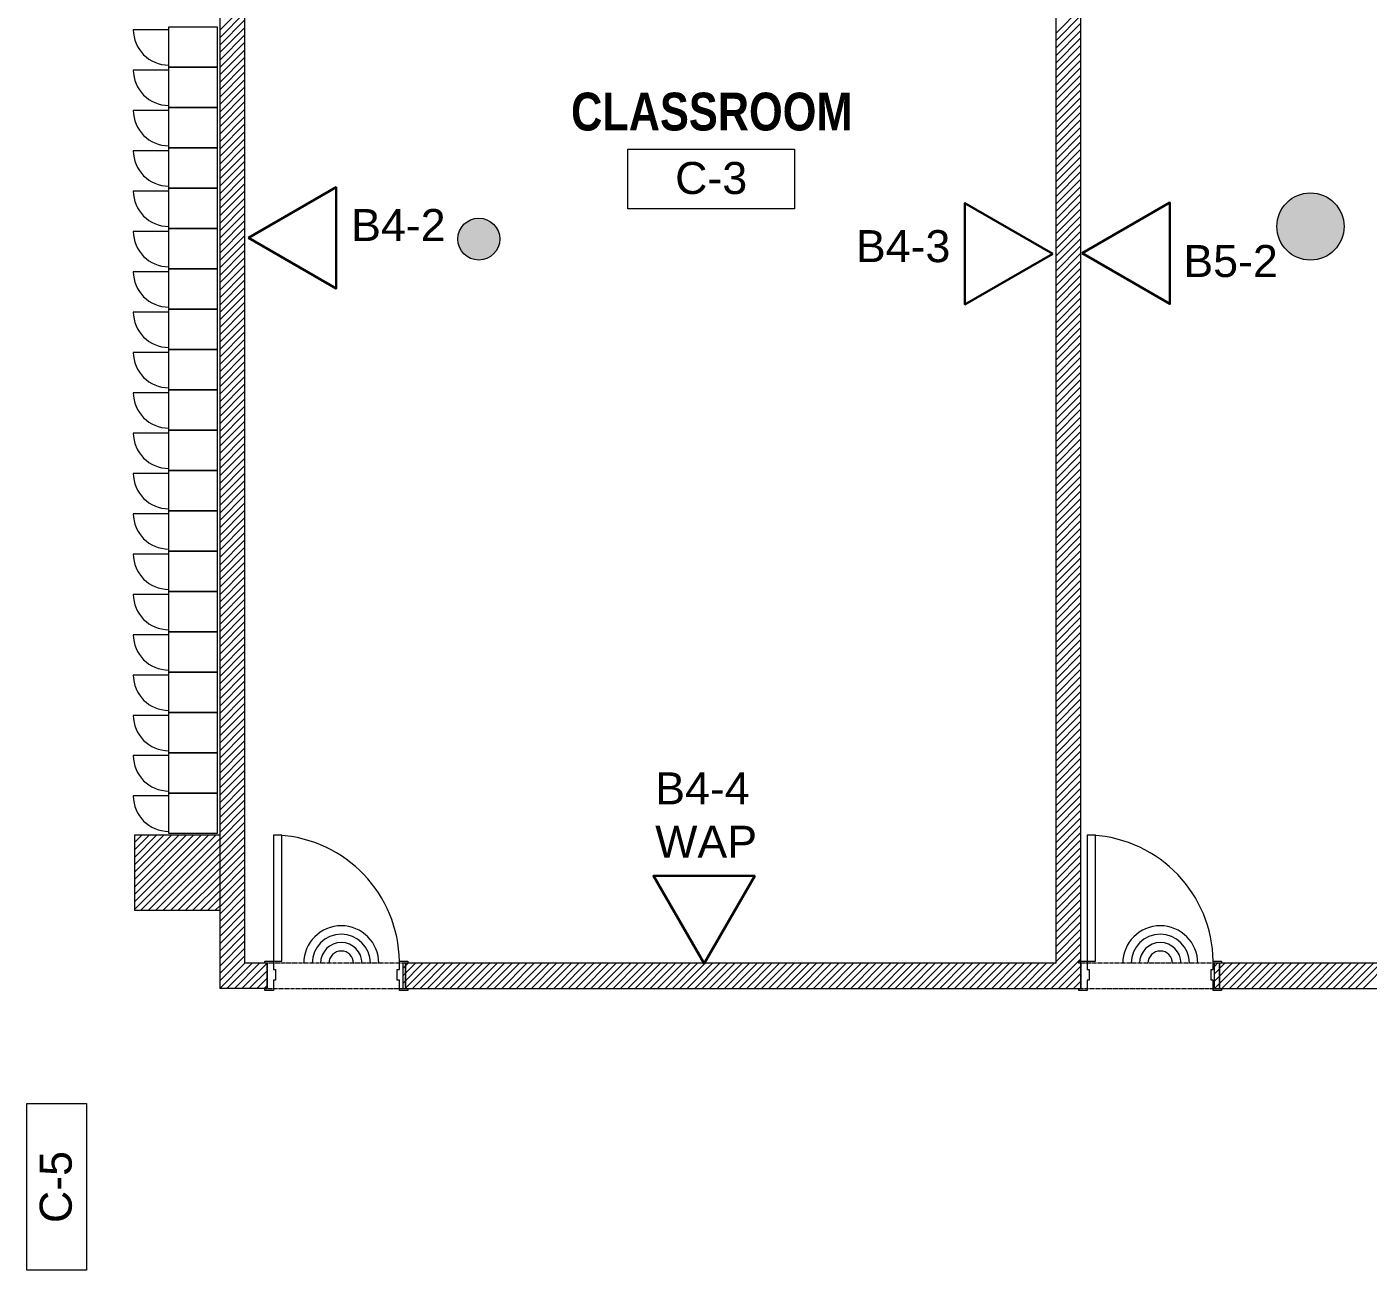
# Model space of a CAD drawing. Header units: inches. Extents: x 891 to 14187, y -1169 to 3232.
# Drawn here: x 2086.7 to 2406, y 2203.3 to 2499.2 of the extents above; entities that cross this region are included whole.
import ezdxf

# ---------------------------------------------------------------- set-up
doc = ezdxf.new("R2010")
doc.units = ezdxf.units.IN
doc.header["$MEASUREMENT"] = 0
doc.linetypes.add('IMPORT-IMPORT-HIDDEN2', pattern=[0.1875, 0.125, -0.0625])
doc.layers.add('_DROPS_IDFS', color=7, linetype='Continuous')
for name, color, linetype, lineweight in [('_OPTEC_LAYER', 1, 'Continuous', 30), ('A-ANNO-RM TAG', 7, 'Continuous', 9), ('A-DOOR', 7, 'Continuous', 9), ('A-DOOR-HEAD', 7, 'IMPORT-IMPORT-HIDDEN2', 9), ('A-Furniture', 7, 'Continuous', 9), ('A-Hatch', 7, 'Continuous', 9), ('A-HATCH-1HR', 7, 'Continuous', 9), ('A-WALL-INT NEW', 7, 'Continuous', 9), ('EX-EXT-CORE', 7, 'Continuous', 9), ('SPEAKER', 10, 'Continuous', 20)]:
    doc.layers.add(name, color=color, linetype=linetype, lineweight=lineweight)
doc.styles.add('Arial', font='arial.ttf', dxfattribs={"height": 7.623})
doc.styles.add('Arial Narrow_B', font='ARIALNB.TTF', dxfattribs={"height": 9})

# ---------------------------------------------------------------- blocks, each defined once
blk = doc.blocks.new('_DATA')
at = {"layer": '_DROPS_IDFS', "color": 1, "lineweight": 30}
blk.add_lwpolyline([(24.61, 42.64), (12.55, 21.75), (36.67, 21.75)], close=True, dxfattribs=at)

msp = doc.modelspace()

# ---------------------------------------------------------------- hatches: boundary and pattern name
at = {"layer": 'A-Hatch'}
for points in [[(2393.25, 2443.75), (2395.12, 2444.21), (2396.83, 2445.1), (2398.27, 2446.38), (2399.37, 2447.97), (2400.05, 2449.77), (2400.28, 2451.69), (2400.05, 2453.6), (2399.37, 2455.41), (2398.27, 2456.99), (2396.83, 2458.27), (2395.12, 2459.17), (2393.25, 2459.63), (2391.32, 2459.63), (2389.45, 2459.17), (2387.74, 2458.27), (2386.3, 2456.99), (2385.2, 2455.41), (2384.52, 2453.6), (2384.28, 2451.69), (2384.52, 2449.77), (2385.2, 2447.97), (2386.3, 2446.38), (2387.74, 2445.1), (2389.45, 2444.21), (2391.32, 2443.75)], [(2194.28, 2443.69), (2195.58, 2443.86), (2196.78, 2444.36), (2197.82, 2445.15), (2198.61, 2446.19), (2199.11, 2447.39), (2199.28, 2448.69), (2199.11, 2449.98), (2198.61, 2451.19), (2197.82, 2452.22), (2196.78, 2453.02), (2195.58, 2453.52), (2194.28, 2453.69), (2192.99, 2453.52), (2191.78, 2453.02), (2190.75, 2452.22), (2189.95, 2451.19), (2189.45, 2449.98), (2189.28, 2448.69), (2189.45, 2447.39), (2189.95, 2446.19), (2190.75, 2445.15), (2191.78, 2444.36), (2192.99, 2443.86)]]:
    msp.add_hatch(color=9, dxfattribs=at).paths.add_polyline_path(points)

# ---------------------------------------------------------------- linework, layer by layer
at = {"layer": 'A-ANNO-RM TAG', "color": 8, "flags": 128}
for points in [[(2229.8, 2470.11), (2269.48, 2470.11), (2269.48, 2455.89), (2229.8, 2455.89)], [(2086.68, 2203.26), (2086.68, 2242.94), (2100.9, 2242.94), (2100.9, 2203.26)]]:
    msp.add_lwpolyline(points, close=True, dxfattribs=at)
at = {"layer": 'A-DOOR', "color": 8, "flags": 128}
for points in [[(2147.37, 2276.8), (2147.37, 2306.8), (2145.37, 2306.8), (2145.37, 2276.8)], [(2341.13, 2276.8), (2341.13, 2306.8), (2339.13, 2306.8), (2339.13, 2276.8)], [(2143.87, 2270.3), (2143.87, 2276.3), (2143.37, 2276.3), (2143.37, 2276.8), (2145.37, 2276.8), (2145.37, 2274.8), (2145.88, 2274.8), (2145.88, 2272.3), (2145.37, 2272.3), (2145.37, 2269.8), (2143.37, 2269.8), (2143.37, 2270.3)], [(2177.37, 2276.8), (2177.37, 2276.3), (2176.87, 2276.3), (2176.87, 2270.3), (2177.37, 2270.3), (2177.37, 2269.8), (2175.37, 2269.8), (2175.37, 2272.3), (2174.86, 2272.3), (2174.86, 2274.8), (2175.37, 2274.8), (2175.37, 2276.8)], [(2337.63, 2270.3), (2337.63, 2276.3), (2337.13, 2276.3), (2337.13, 2276.8), (2339.13, 2276.8), (2339.13, 2274.8), (2339.64, 2274.8), (2339.64, 2272.3), (2339.13, 2272.3), (2339.13, 2269.8), (2337.13, 2269.8), (2337.13, 2270.3)], [(2371.13, 2276.8), (2371.13, 2276.3), (2370.63, 2276.3), (2370.63, 2270.3), (2371.13, 2270.3), (2371.13, 2269.8), (2369.13, 2269.8), (2369.13, 2272.3), (2368.62, 2272.3), (2368.62, 2274.8), (2369.13, 2274.8), (2369.13, 2276.8)]]:
    msp.add_lwpolyline(points, close=True, dxfattribs=at)
at = {"layer": 'A-DOOR', "color": 55, "lineweight": 13, "flags": 128}
for points in [[(2147.37, 2276.8), (2147.37, 2306.8), (2145.37, 2306.8), (2145.37, 2276.8)], [(2341.13, 2276.8), (2341.13, 2306.8), (2339.13, 2306.8), (2339.13, 2276.8)]]:
    msp.add_lwpolyline(points, close=True, dxfattribs=at)
at = {"layer": 'A-DOOR', "color": 8}
for centre in [(2144.88, 2276.35), (2338.63, 2276.35)]:
    msp.add_arc(centre, 30.5, 0.8434, 86.559, dxfattribs=at)
at = {"layer": 'A-DOOR-HEAD', "color": 8, "flags": 128}
for points in [[(2176.87, 2276.3), (2143.87, 2276.3), (2143.87, 2270.3), (2176.87, 2270.3)], [(2370.63, 2276.3), (2337.63, 2276.3), (2337.63, 2270.3), (2370.63, 2270.3)]]:
    msp.add_lwpolyline(points, close=True, dxfattribs=at)
at = {"layer": 'A-Furniture', "color": 8}
for p, q in [((2120.45, 2498.53), (2112.03, 2498.53)), ((2120.45, 2488.93), (2112.03, 2488.93)), ((2120.45, 2479.33), (2112.03, 2479.33)), ((2120.45, 2469.73), (2112.03, 2469.73)), ((2120.45, 2460.13), (2112.03, 2460.13)), ((2120.45, 2450.53), (2112.03, 2450.53)), ((2120.45, 2440.93), (2112.03, 2440.93)), ((2120.45, 2431.33), (2112.03, 2431.33)), ((2120.45, 2421.73), (2112.03, 2421.73)), ((2120.45, 2412.13), (2112.03, 2412.13)), ((2120.45, 2402.53), (2112.03, 2402.53)), ((2120.45, 2392.93), (2112.03, 2392.93)), ((2120.45, 2383.33), (2112.03, 2383.33)), ((2120.45, 2373.73), (2112.03, 2373.73)), ((2120.45, 2364.13), (2112.03, 2364.13)), ((2120.45, 2354.53), (2112.03, 2354.53)), ((2120.45, 2344.93), (2112.03, 2344.93)), ((2120.45, 2335.33), (2112.03, 2335.33)), ((2120.45, 2325.73), (2112.03, 2325.73)), ((2120.45, 2316.13), (2112.03, 2316.13))]:
    msp.add_line(p, q, dxfattribs=at)
at = {"layer": 'A-Furniture', "color": 8, "flags": 128}
for points in [[(2131.97, 2499.21), (2131.97, 2489.61), (2120.45, 2489.61), (2120.45, 2499.21)], [(2131.97, 2489.61), (2131.97, 2480.01), (2120.45, 2480.01), (2120.45, 2489.61)], [(2131.97, 2480.01), (2131.97, 2470.41), (2120.45, 2470.41), (2120.45, 2480.01)], [(2131.97, 2470.41), (2131.97, 2460.81), (2120.45, 2460.81), (2120.45, 2470.41)], [(2131.97, 2460.81), (2131.97, 2451.21), (2120.45, 2451.21), (2120.45, 2460.81)], [(2131.97, 2451.21), (2131.97, 2441.61), (2120.45, 2441.61), (2120.45, 2451.21)], [(2131.97, 2441.61), (2131.97, 2432.01), (2120.45, 2432.01), (2120.45, 2441.61)], [(2131.97, 2432.01), (2131.97, 2422.41), (2120.45, 2422.41), (2120.45, 2432.01)], [(2131.97, 2422.41), (2131.97, 2412.81), (2120.45, 2412.81), (2120.45, 2422.41)], [(2131.97, 2412.81), (2131.97, 2403.21), (2120.45, 2403.21), (2120.45, 2412.81)], [(2131.97, 2403.21), (2131.97, 2393.61), (2120.45, 2393.61), (2120.45, 2403.21)], [(2131.97, 2393.61), (2131.97, 2384.01), (2120.45, 2384.01), (2120.45, 2393.61)], [(2131.97, 2384.01), (2131.97, 2374.41), (2120.45, 2374.41), (2120.45, 2384.01)], [(2131.97, 2374.41), (2131.97, 2364.81), (2120.45, 2364.81), (2120.45, 2374.41)], [(2131.97, 2364.81), (2131.97, 2355.21), (2120.45, 2355.21), (2120.45, 2364.81)], [(2131.97, 2355.21), (2131.97, 2345.61), (2120.45, 2345.61), (2120.45, 2355.21)], [(2131.97, 2345.61), (2131.97, 2336.01), (2120.45, 2336.01), (2120.45, 2345.61)], [(2131.97, 2336.01), (2131.97, 2326.41), (2120.45, 2326.41), (2120.45, 2336.01)], [(2131.97, 2326.41), (2131.97, 2316.81), (2120.45, 2316.81), (2120.45, 2326.41)], [(2131.97, 2316.81), (2131.97, 2307.21), (2120.45, 2307.21), (2120.45, 2316.81)]]:
    msp.add_lwpolyline(points, close=True, dxfattribs=at)
at = {"layer": 'A-Furniture', "color": 8}
for centre in [(2120.45, 2498.53), (2120.45, 2488.93), (2120.45, 2479.33), (2120.45, 2469.73), (2120.45, 2460.13), (2120.45, 2450.53), (2120.45, 2440.93), (2120.45, 2431.33), (2120.45, 2421.73), (2120.45, 2412.13), (2120.45, 2402.53), (2120.45, 2392.93), (2120.45, 2383.33), (2120.45, 2373.73), (2120.45, 2364.13), (2120.45, 2354.53), (2120.45, 2344.93), (2120.45, 2335.33), (2120.45, 2325.73), (2120.45, 2316.13)]:
    msp.add_arc(centre, 8.42, 180, 270, dxfattribs=at)
at = {"layer": 'A-HATCH-1HR', "color": 8}
for p, q in [((2132.6, 2498.38), (2138.6, 2504.38)), ((2132.6, 2496.61), (2138.6, 2502.61)), ((2132.6, 2494.84), (2138.6, 2500.84)), ((2331.63, 2497.65), (2337.63, 2503.65)), ((2331.63, 2495.88), (2337.63, 2501.88)), ((2132.6, 2493.08), (2138.6, 2499.08)), ((2132.6, 2491.31), (2138.6, 2497.31)), ((2331.63, 2494.11), (2337.63, 2500.11)), ((2331.63, 2492.34), (2337.63, 2498.34)), ((2132.6, 2489.54), (2138.6, 2495.54)), ((2331.63, 2490.58), (2337.63, 2496.58)), ((2331.63, 2488.81), (2337.63, 2494.81)), ((2132.6, 2487.77), (2138.6, 2493.77)), ((2132.6, 2486), (2138.6, 2492)), ((2331.63, 2487.04), (2337.63, 2493.04)), ((2331.63, 2485.27), (2337.63, 2491.27)), ((2132.6, 2484.24), (2138.6, 2490.24)), ((2132.6, 2482.47), (2138.6, 2488.47)), ((2331.63, 2483.5), (2337.63, 2489.5)), ((2331.63, 2481.74), (2337.63, 2487.74)), ((2132.6, 2480.7), (2138.6, 2486.7)), ((2132.6, 2478.93), (2138.6, 2484.93)), ((2331.63, 2479.97), (2337.63, 2485.97)), ((2132.6, 2477.17), (2138.6, 2483.17)), ((2132.6, 2475.4), (2138.6, 2481.4)), ((2331.63, 2478.2), (2337.63, 2484.2)), ((2331.63, 2476.43), (2337.63, 2482.43)), ((2132.6, 2473.63), (2138.6, 2479.63)), ((2331.63, 2474.67), (2337.63, 2480.67)), ((2331.63, 2472.9), (2337.63, 2478.9)), ((2132.6, 2471.86), (2138.6, 2477.86)), ((2132.6, 2470.09), (2138.6, 2476.09)), ((2331.63, 2471.13), (2337.63, 2477.13)), ((2331.63, 2469.36), (2337.63, 2475.36)), ((2132.6, 2468.33), (2138.6, 2474.33)), ((2132.6, 2466.56), (2138.6, 2472.56)), ((2331.63, 2467.59), (2337.63, 2473.59)), ((2331.63, 2465.83), (2337.63, 2471.83)), ((2132.6, 2464.79), (2138.6, 2470.79)), ((2132.6, 2463.02), (2138.6, 2469.02)), ((2331.63, 2464.06), (2337.63, 2470.06)), ((2132.6, 2461.26), (2138.6, 2467.26)), ((2132.6, 2459.49), (2138.6, 2465.49)), ((2331.63, 2462.29), (2337.63, 2468.29)), ((2331.63, 2460.52), (2337.63, 2466.52)), ((2132.6, 2457.72), (2138.6, 2463.72)), ((2331.63, 2458.76), (2337.63, 2464.76)), ((2331.63, 2456.99), (2337.63, 2462.99)), ((2132.6, 2455.95), (2138.6, 2461.95)), ((2132.6, 2454.19), (2138.6, 2460.19)), ((2331.63, 2455.22), (2337.63, 2461.22)), ((2331.63, 2453.45), (2337.63, 2459.45)), ((2132.6, 2452.42), (2138.6, 2458.42)), ((2132.6, 2450.65), (2138.6, 2456.65)), ((2331.63, 2451.68), (2337.63, 2457.68)), ((2331.63, 2449.92), (2337.63, 2455.92)), ((2132.6, 2448.88), (2138.6, 2454.88)), ((2132.6, 2447.11), (2138.6, 2453.11)), ((2331.63, 2448.15), (2337.63, 2454.15)), ((2132.6, 2445.35), (2138.6, 2451.35)), ((2132.6, 2443.58), (2138.6, 2449.58)), ((2331.63, 2446.38), (2337.63, 2452.38)), ((2331.63, 2444.61), (2337.63, 2450.61)), ((2132.6, 2441.81), (2138.6, 2447.81)), ((2331.63, 2442.85), (2337.63, 2448.85)), ((2331.63, 2441.08), (2337.63, 2447.08)), ((2132.6, 2440.04), (2138.6, 2446.04)), ((2132.6, 2438.28), (2138.6, 2444.28)), ((2331.63, 2439.31), (2337.63, 2445.31)), ((2331.63, 2437.54), (2337.63, 2443.54)), ((2132.6, 2436.51), (2138.6, 2442.51)), ((2132.6, 2434.74), (2138.6, 2440.74)), ((2331.63, 2435.77), (2337.63, 2441.77)), ((2331.63, 2434.01), (2337.63, 2440.01)), ((2132.6, 2432.97), (2138.6, 2438.97)), ((2132.6, 2431.2), (2138.6, 2437.2)), ((2331.63, 2432.24), (2337.63, 2438.24)), ((2132.6, 2429.44), (2138.6, 2435.44)), ((2132.6, 2427.67), (2138.6, 2433.67)), ((2331.63, 2430.47), (2337.63, 2436.47)), ((2331.63, 2428.7), (2337.63, 2434.7)), ((2132.6, 2425.9), (2138.6, 2431.9)), ((2331.63, 2426.94), (2337.63, 2432.94)), ((2331.63, 2425.17), (2337.63, 2431.17)), ((2132.6, 2424.13), (2138.6, 2430.13)), ((2132.6, 2422.37), (2138.6, 2428.37)), ((2331.63, 2423.4), (2337.63, 2429.4)), ((2331.63, 2421.63), (2337.63, 2427.63)), ((2132.6, 2420.6), (2138.6, 2426.6)), ((2132.6, 2418.83), (2138.6, 2424.83)), ((2331.63, 2419.86), (2337.63, 2425.86)), ((2331.63, 2418.1), (2337.63, 2424.1)), ((2132.6, 2417.06), (2138.6, 2423.06)), ((2132.6, 2415.29), (2138.6, 2421.29)), ((2331.63, 2416.33), (2337.63, 2422.33)), ((2132.6, 2413.53), (2138.6, 2419.53)), ((2132.6, 2411.76), (2138.6, 2417.76)), ((2331.63, 2414.56), (2337.63, 2420.56)), ((2331.63, 2412.79), (2337.63, 2418.79)), ((2132.6, 2409.99), (2138.6, 2415.99)), ((2331.63, 2411.03), (2337.63, 2417.03)), ((2331.63, 2409.26), (2337.63, 2415.26)), ((2132.6, 2408.22), (2138.6, 2414.22)), ((2132.6, 2406.46), (2138.6, 2412.46)), ((2331.63, 2407.49), (2337.63, 2413.49)), ((2331.63, 2405.72), (2337.63, 2411.72)), ((2132.6, 2404.69), (2138.6, 2410.69)), ((2132.6, 2402.92), (2138.6, 2408.92)), ((2331.63, 2403.95), (2337.63, 2409.95)), ((2331.63, 2402.19), (2337.63, 2408.19)), ((2132.6, 2401.15), (2138.6, 2407.15)), ((2132.6, 2399.38), (2138.6, 2405.38)), ((2331.63, 2400.42), (2337.63, 2406.42)), ((2132.6, 2397.62), (2138.6, 2403.62)), ((2132.6, 2395.85), (2138.6, 2401.85)), ((2331.63, 2398.65), (2337.63, 2404.65)), ((2331.63, 2396.88), (2337.63, 2402.88)), ((2132.6, 2394.08), (2138.6, 2400.08)), ((2132.6, 2392.31), (2138.6, 2398.31)), ((2331.63, 2395.12), (2337.63, 2401.12)), ((2331.63, 2393.35), (2337.63, 2399.35)), ((2132.6, 2390.55), (2138.6, 2396.55)), ((2331.63, 2391.58), (2337.63, 2397.58)), ((2331.63, 2389.81), (2337.63, 2395.81)), ((2132.6, 2388.78), (2138.6, 2394.78)), ((2132.6, 2387.01), (2138.6, 2393.01)), ((2331.63, 2388.04), (2337.63, 2394.04)), ((2331.63, 2386.28), (2337.63, 2392.28)), ((2132.6, 2385.24), (2138.6, 2391.24)), ((2132.6, 2383.47), (2138.6, 2389.47)), ((2331.63, 2384.51), (2337.63, 2390.51)), ((2331.63, 2382.74), (2337.63, 2388.74)), ((2132.6, 2381.71), (2138.6, 2387.71)), ((2132.6, 2379.94), (2138.6, 2385.94)), ((2331.63, 2380.97), (2337.63, 2386.97)), ((2132.6, 2378.17), (2138.6, 2384.17)), ((2132.6, 2376.4), (2138.6, 2382.4)), ((2331.63, 2379.21), (2337.63, 2385.21)), ((2331.63, 2377.44), (2337.63, 2383.44)), ((2132.6, 2374.64), (2138.6, 2380.64)), ((2331.63, 2375.67), (2337.63, 2381.67)), ((2331.63, 2373.9), (2337.63, 2379.9)), ((2132.6, 2372.87), (2138.6, 2378.87)), ((2132.6, 2371.1), (2138.6, 2377.1)), ((2331.63, 2372.13), (2337.63, 2378.13)), ((2331.63, 2370.37), (2337.63, 2376.37)), ((2132.6, 2369.33), (2138.6, 2375.33)), ((2132.6, 2367.56), (2138.6, 2373.56)), ((2331.63, 2368.6), (2337.63, 2374.6)), ((2331.63, 2366.83), (2337.63, 2372.83)), ((2132.6, 2365.8), (2138.6, 2371.8)), ((2132.6, 2364.03), (2138.6, 2370.03)), ((2331.63, 2365.06), (2337.63, 2371.06)), ((2132.6, 2362.26), (2138.6, 2368.26)), ((2132.6, 2360.49), (2138.6, 2366.49)), ((2331.63, 2363.3), (2337.63, 2369.3)), ((2331.63, 2361.53), (2337.63, 2367.53)), ((2132.6, 2358.73), (2138.6, 2364.73)), ((2331.63, 2359.76), (2337.63, 2365.76)), ((2331.63, 2357.99), (2337.63, 2363.99)), ((2132.6, 2356.96), (2138.6, 2362.96)), ((2132.6, 2355.19), (2138.6, 2361.19)), ((2331.63, 2356.22), (2337.63, 2362.22)), ((2331.63, 2354.46), (2337.63, 2360.46)), ((2132.6, 2353.42), (2138.6, 2359.42)), ((2132.6, 2351.65), (2138.6, 2357.65)), ((2331.63, 2352.69), (2337.63, 2358.69)), ((2331.63, 2350.92), (2337.63, 2356.92)), ((2132.6, 2349.89), (2138.6, 2355.89)), ((2132.6, 2348.12), (2138.6, 2354.12)), ((2331.63, 2349.15), (2337.63, 2355.15)), ((2132.6, 2346.35), (2138.6, 2352.35)), ((2132.6, 2344.58), (2138.6, 2350.58)), ((2331.63, 2347.39), (2337.63, 2353.39)), ((2331.63, 2345.62), (2337.63, 2351.62)), ((2132.6, 2342.82), (2138.6, 2348.82)), ((2331.63, 2343.85), (2337.63, 2349.85)), ((2331.63, 2342.08), (2337.63, 2348.08)), ((2132.6, 2341.05), (2138.6, 2347.05)), ((2132.6, 2339.28), (2138.6, 2345.28)), ((2331.63, 2340.31), (2337.63, 2346.31)), ((2331.63, 2338.55), (2337.63, 2344.55)), ((2132.6, 2337.51), (2138.6, 2343.51)), ((2132.6, 2335.74), (2138.6, 2341.74)), ((2331.63, 2336.78), (2337.63, 2342.78)), ((2331.63, 2335.01), (2337.63, 2341.01)), ((2132.6, 2333.98), (2138.6, 2339.98)), ((2132.6, 2332.21), (2138.6, 2338.21)), ((2331.63, 2333.24), (2337.63, 2339.24)), ((2132.6, 2330.44), (2138.6, 2336.44)), ((2132.6, 2328.67), (2138.6, 2334.67)), ((2331.63, 2331.48), (2337.63, 2337.48)), ((2331.63, 2329.71), (2337.63, 2335.71)), ((2132.6, 2326.91), (2138.6, 2332.91)), ((2331.63, 2327.94), (2337.63, 2333.94)), ((2331.63, 2326.17), (2337.63, 2332.17)), ((2132.6, 2325.14), (2138.6, 2331.14)), ((2132.6, 2323.37), (2138.6, 2329.37)), ((2331.63, 2324.4), (2337.63, 2330.4)), ((2331.63, 2322.64), (2337.63, 2328.64)), ((2132.6, 2321.6), (2138.6, 2327.6)), ((2132.6, 2319.83), (2138.6, 2325.83)), ((2331.63, 2320.87), (2337.63, 2326.87)), ((2331.63, 2319.1), (2337.63, 2325.1)), ((2132.6, 2318.07), (2138.6, 2324.07)), ((2132.6, 2316.3), (2138.6, 2322.3)), ((2331.63, 2317.33), (2337.63, 2323.33)), ((2132.6, 2314.53), (2138.6, 2320.53)), ((2132.6, 2312.76), (2138.6, 2318.76)), ((2331.63, 2315.57), (2337.63, 2321.57)), ((2331.63, 2313.8), (2337.63, 2319.8)), ((2132.6, 2311), (2138.6, 2317)), ((2331.63, 2312.03), (2337.63, 2318.03)), ((2331.63, 2310.26), (2337.63, 2316.26)), ((2132.6, 2309.23), (2138.6, 2315.23)), ((2132.6, 2307.46), (2138.6, 2313.46)), ((2331.63, 2308.5), (2337.63, 2314.5)), ((2331.63, 2306.73), (2337.63, 2312.73)), ((2132.6, 2305.69), (2138.6, 2311.69)), ((2132.6, 2303.92), (2138.6, 2309.92)), ((2331.63, 2304.96), (2337.63, 2310.96)), ((2331.63, 2303.19), (2337.63, 2309.19)), ((2112.37, 2305.14), (2114.1, 2306.86)), ((2112.37, 2303.37), (2115.86, 2306.86)), ((2112.37, 2301.6), (2117.63, 2306.86)), ((2112.37, 2299.83), (2119.4, 2306.86)), ((2112.37, 2298.07), (2121.17, 2306.86)), ((2112.37, 2296.3), (2122.94, 2306.86)), ((2112.37, 2294.53), (2124.7, 2306.86)), ((2112.37, 2292.76), (2126.47, 2306.86)), ((2112.37, 2290.99), (2128.24, 2306.86)), ((2112.37, 2289.23), (2130.01, 2306.86)), ((2113.77, 2288.86), (2131.77, 2306.86)), ((2115.54, 2288.86), (2132.6, 2305.92)), ((2132.6, 2302.16), (2138.6, 2308.16)), ((2132.6, 2300.39), (2138.6, 2306.39)), ((2331.63, 2301.42), (2337.63, 2307.42)), ((2117.31, 2288.86), (2132.6, 2304.15)), ((2132.6, 2298.62), (2138.6, 2304.62)), ((2132.6, 2296.85), (2138.6, 2302.85)), ((2331.63, 2299.66), (2337.63, 2305.66)), ((2331.63, 2297.89), (2337.63, 2303.89)), ((2119.08, 2288.86), (2132.6, 2302.38)), ((2120.85, 2288.86), (2132.6, 2300.61)), ((2132.6, 2295.09), (2138.6, 2301.09)), ((2132.6, 2293.32), (2138.6, 2299.32)), ((2331.63, 2296.12), (2337.63, 2302.12)), ((2331.63, 2294.35), (2337.63, 2300.35)), ((2122.61, 2288.86), (2132.6, 2298.85)), ((2124.38, 2288.86), (2132.6, 2297.08)), ((2132.6, 2291.55), (2138.6, 2297.55)), ((2331.63, 2292.59), (2337.63, 2298.59)), ((2331.63, 2290.82), (2337.63, 2296.82)), ((2126.15, 2288.86), (2132.6, 2295.31)), ((2127.92, 2288.86), (2132.6, 2293.54)), ((2132.6, 2289.78), (2138.6, 2295.78)), ((2132.6, 2288.01), (2138.6, 2294.01)), ((2331.63, 2289.05), (2337.63, 2295.05)), ((2331.63, 2287.28), (2337.63, 2293.28)), ((2129.68, 2288.86), (2132.6, 2291.78)), ((2131.45, 2288.86), (2132.6, 2290.01)), ((2132.6, 2286.25), (2138.6, 2292.25)), ((2132.6, 2284.48), (2138.6, 2290.48)), ((2331.63, 2285.51), (2337.63, 2291.51)), ((2331.63, 2283.75), (2337.63, 2289.75)), ((2132.6, 2282.71), (2138.6, 2288.71)), ((2132.6, 2280.94), (2138.6, 2286.94)), ((2331.63, 2281.98), (2337.63, 2287.98)), ((2132.6, 2279.18), (2138.6, 2285.18)), ((2132.6, 2277.41), (2138.6, 2283.41)), ((2331.63, 2280.21), (2337.63, 2286.21)), ((2331.63, 2278.44), (2337.63, 2284.44)), ((2132.6, 2275.64), (2138.6, 2281.64)), ((2327.01, 2270.3), (2337.63, 2280.91)), ((2331.63, 2276.68), (2337.63, 2282.68)), ((2132.6, 2273.87), (2138.6, 2279.87)), ((2132.6, 2272.11), (2138.6, 2278.11)), ((2328.78, 2270.3), (2337.63, 2279.14)), ((2330.55, 2270.3), (2337.63, 2277.37)), ((2132.6, 2270.34), (2138.6, 2276.34)), ((2134.33, 2270.3), (2140.33, 2276.3)), ((2136.09, 2270.3), (2142.09, 2276.3)), ((2137.86, 2270.3), (2143.86, 2276.3)), ((2139.63, 2270.3), (2143.87, 2274.54)), ((2176.22, 2275.06), (2177.45, 2276.3)), ((2176.22, 2273.29), (2179.22, 2276.3)), ((2176.22, 2271.53), (2180.99, 2276.3)), ((2176.75, 2270.3), (2182.75, 2276.3)), ((2178.52, 2270.3), (2184.52, 2276.3)), ((2180.29, 2270.3), (2186.29, 2276.3)), ((2182.06, 2270.3), (2188.06, 2276.3)), ((2183.82, 2270.3), (2189.82, 2276.3)), ((2185.59, 2270.3), (2191.59, 2276.3)), ((2187.36, 2270.3), (2193.36, 2276.3)), ((2189.13, 2270.3), (2195.13, 2276.3)), ((2190.9, 2270.3), (2196.9, 2276.3)), ((2192.66, 2270.3), (2198.66, 2276.3)), ((2194.43, 2270.3), (2200.43, 2276.3)), ((2196.2, 2270.3), (2202.2, 2276.3)), ((2197.97, 2270.3), (2203.97, 2276.3)), ((2199.73, 2270.3), (2205.73, 2276.3)), ((2201.5, 2270.3), (2207.5, 2276.3)), ((2203.27, 2270.3), (2209.27, 2276.3)), ((2205.04, 2270.3), (2211.04, 2276.3)), ((2206.81, 2270.3), (2212.81, 2276.3)), ((2208.57, 2270.3), (2214.57, 2276.3)), ((2210.34, 2270.3), (2216.34, 2276.3)), ((2212.11, 2270.3), (2218.11, 2276.3)), ((2213.88, 2270.3), (2219.88, 2276.3)), ((2215.64, 2270.3), (2221.64, 2276.3)), ((2217.41, 2270.3), (2223.41, 2276.3)), ((2219.18, 2270.3), (2225.18, 2276.3)), ((2220.95, 2270.3), (2226.95, 2276.3)), ((2222.72, 2270.3), (2228.72, 2276.3)), ((2224.48, 2270.3), (2230.48, 2276.3)), ((2226.25, 2270.3), (2232.25, 2276.3)), ((2228.02, 2270.3), (2234.02, 2276.3)), ((2229.79, 2270.3), (2235.79, 2276.3)), ((2231.55, 2270.3), (2237.55, 2276.3)), ((2233.32, 2270.3), (2239.32, 2276.3)), ((2235.09, 2270.3), (2241.09, 2276.3)), ((2236.86, 2270.3), (2242.86, 2276.3)), ((2238.63, 2270.3), (2244.63, 2276.3)), ((2240.39, 2270.3), (2246.39, 2276.3)), ((2242.16, 2270.3), (2248.16, 2276.3)), ((2243.93, 2270.3), (2249.93, 2276.3)), ((2245.7, 2270.3), (2251.7, 2276.3)), ((2247.46, 2270.3), (2253.46, 2276.3)), ((2249.23, 2270.3), (2255.23, 2276.3)), ((2251, 2270.3), (2257, 2276.3)), ((2252.77, 2270.3), (2258.77, 2276.3)), ((2254.54, 2270.3), (2260.54, 2276.3)), ((2256.3, 2270.3), (2262.3, 2276.3)), ((2258.07, 2270.3), (2264.07, 2276.3)), ((2259.84, 2270.3), (2265.84, 2276.3)), ((2261.61, 2270.3), (2267.61, 2276.3)), ((2263.37, 2270.3), (2269.37, 2276.3)), ((2265.14, 2270.3), (2271.14, 2276.3)), ((2266.91, 2270.3), (2272.91, 2276.3)), ((2268.68, 2270.3), (2274.68, 2276.3)), ((2270.44, 2270.3), (2276.44, 2276.3)), ((2272.21, 2270.3), (2278.21, 2276.3)), ((2273.98, 2270.3), (2279.98, 2276.3)), ((2275.75, 2270.3), (2281.75, 2276.3)), ((2277.52, 2270.3), (2283.52, 2276.3)), ((2279.28, 2270.3), (2285.28, 2276.3)), ((2281.05, 2270.3), (2287.05, 2276.3)), ((2282.82, 2270.3), (2288.82, 2276.3)), ((2284.59, 2270.3), (2290.59, 2276.3)), ((2286.35, 2270.3), (2292.35, 2276.3)), ((2288.12, 2270.3), (2294.12, 2276.3)), ((2289.89, 2270.3), (2295.89, 2276.3)), ((2291.66, 2270.3), (2297.66, 2276.3)), ((2293.43, 2270.3), (2299.43, 2276.3)), ((2295.19, 2270.3), (2301.19, 2276.3)), ((2296.96, 2270.3), (2302.96, 2276.3)), ((2298.73, 2270.3), (2304.73, 2276.3)), ((2300.5, 2270.3), (2306.5, 2276.3)), ((2302.26, 2270.3), (2308.26, 2276.3)), ((2304.03, 2270.3), (2310.03, 2276.3)), ((2305.8, 2270.3), (2311.8, 2276.3)), ((2307.57, 2270.3), (2313.57, 2276.3)), ((2309.34, 2270.3), (2315.34, 2276.3)), ((2311.1, 2270.3), (2317.1, 2276.3)), ((2312.87, 2270.3), (2318.87, 2276.3)), ((2314.64, 2270.3), (2320.64, 2276.3)), ((2316.41, 2270.3), (2322.41, 2276.3)), ((2318.17, 2270.3), (2324.17, 2276.3)), ((2319.94, 2270.3), (2325.94, 2276.3)), ((2321.71, 2270.3), (2327.71, 2276.3)), ((2323.48, 2270.3), (2329.48, 2276.3)), ((2325.25, 2270.3), (2331.25, 2276.3)), ((2332.32, 2270.3), (2337.63, 2275.6)), ((2334.08, 2270.3), (2337.63, 2273.84)), ((2369.33, 2275.49), (2370.14, 2276.3)), ((2369.33, 2273.72), (2371.9, 2276.3)), ((2369.33, 2271.95), (2373.67, 2276.3)), ((2369.44, 2270.3), (2375.44, 2276.3)), ((2371.21, 2270.3), (2377.21, 2276.3)), ((2372.98, 2270.3), (2378.98, 2276.3)), ((2374.74, 2270.3), (2380.74, 2276.3)), ((2376.51, 2270.3), (2382.51, 2276.3)), ((2378.28, 2270.3), (2384.28, 2276.3)), ((2380.05, 2270.3), (2386.05, 2276.3)), ((2381.81, 2270.3), (2387.81, 2276.3)), ((2383.58, 2270.3), (2389.58, 2276.3)), ((2385.35, 2270.3), (2391.35, 2276.3)), ((2387.12, 2270.3), (2393.12, 2276.3)), ((2388.89, 2270.3), (2394.89, 2276.3)), ((2390.65, 2270.3), (2396.65, 2276.3)), ((2392.42, 2270.3), (2398.42, 2276.3)), ((2394.19, 2270.3), (2400.19, 2276.3)), ((2395.96, 2270.3), (2401.96, 2276.3)), ((2397.72, 2270.3), (2403.72, 2276.3)), ((2399.49, 2270.3), (2405.49, 2276.3)), ((2401.26, 2270.3), (2407.26, 2276.3)), ((2403.03, 2270.3), (2409.03, 2276.3)), ((2404.8, 2270.3), (2410.8, 2276.3)), ((2141.4, 2270.3), (2143.87, 2272.77)), ((2143.17, 2270.3), (2143.87, 2271)), ((2335.85, 2270.3), (2337.63, 2272.07)), ((2337.62, 2270.3), (2337.63, 2270.3))]:
    msp.add_line(p, q, dxfattribs=at)
at = {"layer": 'A-WALL-INT NEW', "color": 8}
for p, q in [((2132.6, 2633.56), (2132.6, 2270.3)), ((2138.6, 2276.3), (2138.6, 2633.56)), ((2331.63, 2633.56), (2331.63, 2276.3)), ((2337.63, 2270.3), (2337.63, 2633.56)), ((2112.37, 2288.86), (2112.37, 2306.86)), ((2112.37, 2306.86), (2132.6, 2306.86)), ((2132.6, 2306.86), (2132.6, 2288.86)), ((2132.6, 2288.86), (2112.37, 2288.86)), ((2143.87, 2276.3), (2138.6, 2276.3)), ((2143.87, 2270.3), (2143.87, 2276.3)), ((2331.63, 2276.3), (2176.22, 2276.3)), ((2176.22, 2276.3), (2176.22, 2270.3)), ((2689.62, 2276.3), (2369.33, 2276.3)), ((2369.33, 2276.3), (2369.33, 2270.3)), ((2176.22, 2270.3), (2337.63, 2270.3)), ((2369.33, 2270.3), (2689.62, 2270.3))]:
    msp.add_line(p, q, dxfattribs=at)
at = {"layer": 'A-WALL-INT NEW', "color": 135, "lineweight": 20}
msp.add_line((2143.87, 2270.3), (2132.6, 2270.3), dxfattribs=at)
at = {"layer": 'EX-EXT-CORE', "color": 8}
for centre, radius in [((2392.28, 2451.69), 8), ((2194.28, 2448.69), 5)]:
    msp.add_circle(centre, radius, dxfattribs=at)
at = {"layer": 'SPEAKER', "color": 3}
for centre, radius in [((2161.54, 2276.3), 8.94), ((2356.53, 2276.3), 8.94), ((2161.54, 2276.3), 6.94), ((2161.54, 2276.3), 4.94), ((2356.53, 2276.3), 6.94), ((2356.53, 2276.3), 4.94), ((2161.54, 2276.3), 2.93), ((2356.53, 2276.3), 2.93)]:
    msp.add_arc(centre, radius, 0, 180, dxfattribs=at)

# ---------------------------------------------------------------- block references
at = {"layer": '_OPTEC_LAYER'}
for p, rotation in [((2182.06, 2424.37), 89.99999999999999), ((2288.28, 2469.81), 270), ((2380.59, 2420.71), 89.99999999999999), ((2272.53, 2318.86), 180)]:
    msp.add_blockref('_DATA', p, dxfattribs=dict(at, rotation=rotation))

# ---------------------------------------------------------------- texts
at = {"layer": '_OPTEC_LAYER', "char_height": 7.623, "attachment_point": 1, "style": 'Arial'}
for s, heights, insert in [('B4-2', [0.748], (2163.89, 2455.85)), ('B4-3', [0.748], (2284.06, 2450.82)), ('B5-2', [0.748], (2362.03, 2447.28)), ('B4-4\\PWAP', [30.07], (2236.28, 2321.76))]:
    msp.add_mtext_dynamic_manual_height_columns(s, width=5.9059, gutter_width=1, heights=heights, dxfattribs=dict(at, insert=insert))
at = {"layer": 'A-ANNO-RM TAG'}
for s, height, style, p in [('CLASSROOM', 9, 'Arial Narrow_B', (2216.25, 2474.54)), ('C-3', 7.623, 'Arial', (2241.03, 2459.42))]:
    msp.add_text(s, height=height, dxfattribs=dict(at, style=style)).set_placement(p)
at = {"layer": 'A-ANNO-RM TAG', "style": 'Arial'}
msp.add_text('C-5', height=7.623, rotation=90, dxfattribs=at).set_placement((2097.37, 2214.47))

doc.saveas('drawing.dxf')
